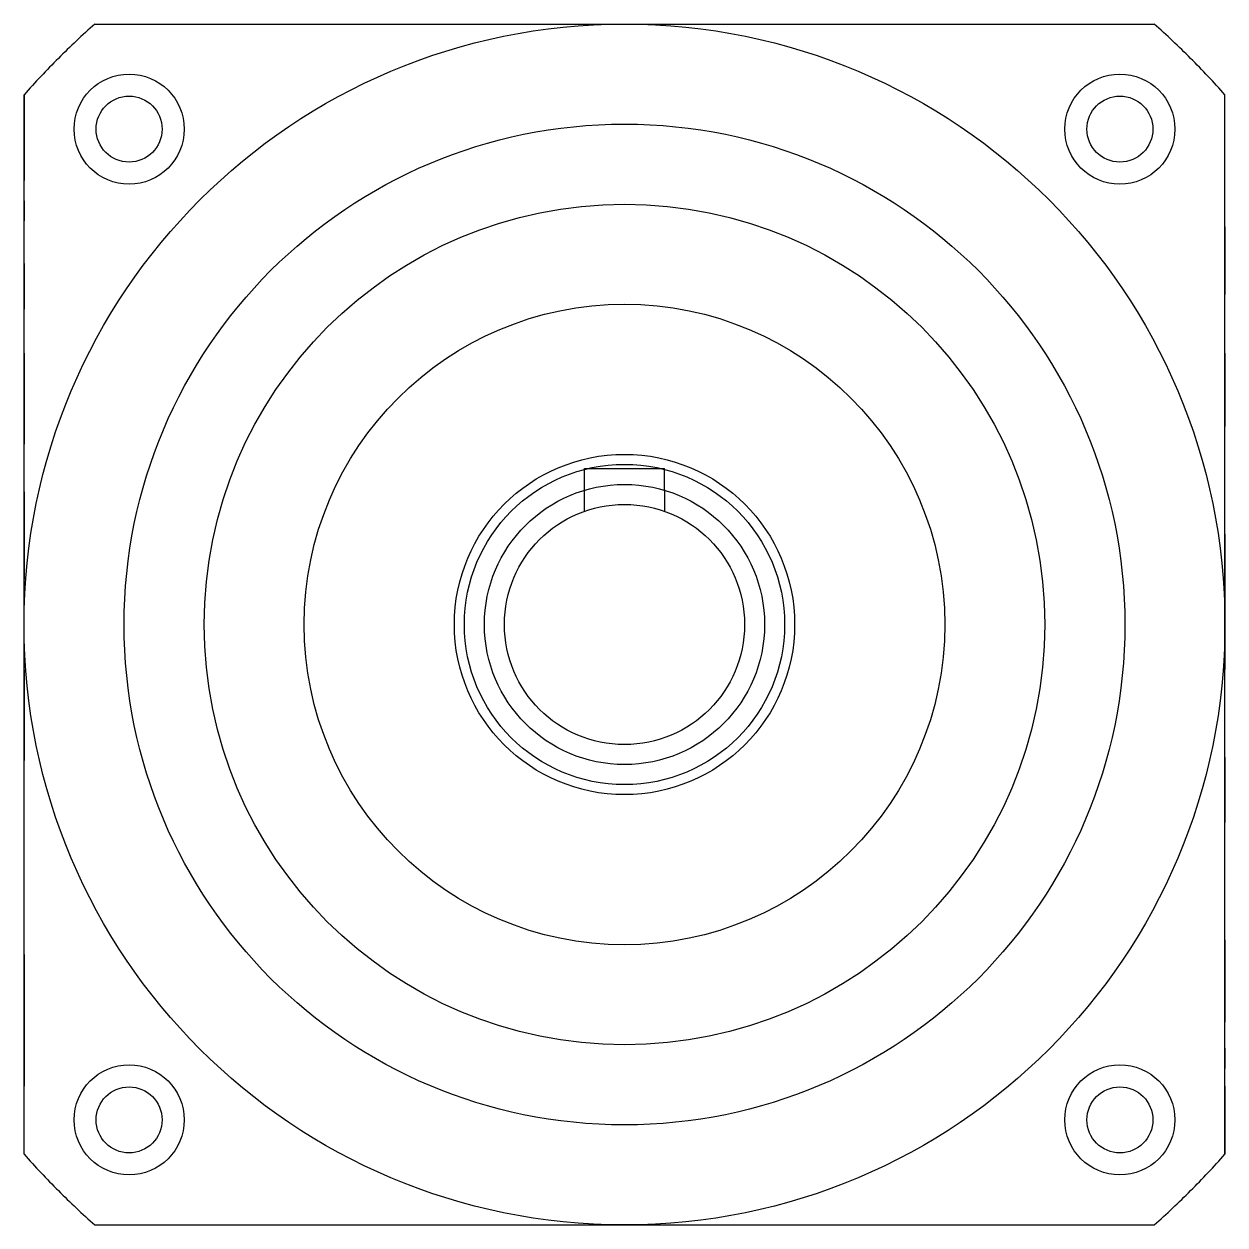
# Model space of a CAD drawing. Header units: millimetres. Extents: x 2 to 216, y 2 to 223.
# Drawn here: x 12 to 72, y 162.9 to 222.9 of the extents above; entities that cross this region are included whole.
import ezdxf

# ---------------------------------------------------------------- set-up
doc = ezdxf.new("R2010")
doc.units = ezdxf.units.MM
doc.layers.add('可见轮廓', color=7, linetype='Continuous')
doc.layers.add('隐藏线', color=5, linetype='Continuous')

msp = doc.modelspace()

# ---------------------------------------------------------------- linework, layer by layer
at = {"layer": '可见轮廓', "linetype": 'CONTINUOUS'}
for p, q in [((15.542, 222.9), (42, 222.9)), ((15.542, 222.9), (18.938, 222.9)), ((18.938, 222.9), (22.139, 222.9)), ((22.139, 222.9), (25.514, 222.9)), ((25.514, 222.9), (28.745, 222.9)), ((28.745, 222.9), (32.11, 222.9)), ((32.11, 222.9), (35.365, 222.9)), ((35.365, 222.9), (38.703, 222.9)), ((38.703, 222.9), (42, 222.9)), ((42, 222.9), (68.458, 222.9)), ((42, 222.9), (45.298, 222.9)), ((45.298, 222.9), (48.635, 222.9)), ((48.635, 222.9), (51.892, 222.9)), ((51.892, 222.9), (55.255, 222.9)), ((55.255, 222.9), (58.488, 222.9)), ((58.488, 222.9), (61.861, 222.9)), ((61.861, 222.9), (65.063, 222.9)), ((65.063, 222.9), (68.458, 222.9)), ((12, 192.9), (12, 219.358)), ((12, 219.358), (12, 215.963)), ((72, 192.9), (72, 219.358)), ((72, 215.962), (72, 219.358)), ((12, 212.761), (12, 215.963)), ((72, 212.761), (72, 215.962)), ((12, 209.388), (12, 212.761)), ((72, 212.761), (72, 209.386)), ((12, 206.155), (12, 209.388)), ((72, 206.155), (72, 209.386)), ((12, 202.792), (12, 206.155)), ((72, 206.155), (72, 202.79)), ((12, 199.535), (12, 202.792)), ((72, 199.535), (72, 202.79)), ((12, 199.535), (12, 196.198)), ((72, 196.197), (72, 199.535)), ((12, 192.9), (12, 196.198)), ((72, 196.197), (72, 192.9)), ((12, 166.442), (12, 192.9)), ((12, 189.603), (12, 192.9)), ((72, 166.442), (72, 192.9)), ((72, 189.602), (72, 192.9)), ((12, 189.603), (12, 186.265)), ((72, 186.265), (72, 189.602)), ((12, 183.01), (12, 186.265)), ((72, 186.265), (72, 183.008)), ((12, 179.645), (12, 183.01)), ((72, 179.645), (72, 183.008)), ((12, 176.414), (12, 179.645)), ((72, 176.412), (72, 179.645)), ((12, 176.414), (12, 173.039)), ((72, 176.412), (72, 173.039)), ((12, 173.039), (12, 169.838)), ((72, 169.837), (72, 173.039)), ((12, 166.442), (12, 169.838)), ((72, 169.837), (72, 166.442)), ((15.542, 162.9), (42, 162.9)), ((15.542, 162.9), (18.937, 162.9)), ((18.937, 162.9), (22.139, 162.9)), ((22.139, 162.9), (25.512, 162.9)), ((25.512, 162.9), (28.745, 162.9)), ((28.745, 162.9), (32.108, 162.9)), ((32.108, 162.9), (35.365, 162.9)), ((35.365, 162.9), (38.702, 162.9)), ((38.702, 162.9), (42, 162.9)), ((42, 162.9), (68.458, 162.9)), ((42, 162.9), (45.297, 162.9)), ((45.297, 162.9), (48.635, 162.9)), ((48.635, 162.9), (51.89, 162.9)), ((51.89, 162.9), (55.255, 162.9)), ((55.255, 162.9), (58.486, 162.9)), ((58.486, 162.9), (61.861, 162.9)), ((61.861, 162.9), (65.062, 162.9)), ((65.062, 162.9), (68.458, 162.9))]:
    msp.add_line(p, q, dxfattribs=at)
for centre, radius in [((17.25, 217.65), 1.65), ((66.75, 217.65), 1.65), ((42, 192.9), 25), ((42, 192.9), 21), ((42, 192.9), 16), ((42, 192.9), 7), ((17.25, 168.15), 1.65), ((66.75, 168.15), 1.65)]:
    msp.add_circle(centre, radius, dxfattribs=at)
for start, end in [(131.40962, 135), (45, 48.59038), (135, 138.59038), (41.40962, 45), (-138.59038, -135), (-45, -41.40962), (-135, -131.40962), (-48.59038, -45)]:
    msp.add_arc((42, 192.9), 40, start, end, dxfattribs=at)
at = {"layer": '隐藏线'}
for p, q in [((15.542, 222.9), (16.641, 222.9)), ((15.542, 222.9), (42, 222.9)), ((15.542, 222.9), (27, 222.9)), ((16.641, 222.9), (17.719, 222.9)), ((17.719, 222.9), (18.778, 222.9)), ((18.778, 222.9), (19.818, 222.9)), ((19.818, 222.9), (20.838, 222.9)), ((20.838, 222.9), (21.838, 222.9)), ((21.838, 222.9), (22.896, 222.9)), ((22.896, 222.9), (23.972, 222.9)), ((23.972, 222.9), (26.239, 222.9)), ((26.239, 222.9), (28.44, 222.9)), ((27, 222.9), (42, 222.9)), ((28.44, 222.9), (30.731, 222.9)), ((30.731, 222.9), (32.996, 222.9)), ((32.996, 222.9), (35.21, 222.9)), ((35.21, 222.9), (37.487, 222.9)), ((37.487, 222.9), (39.753, 222.9)), ((39.753, 222.9), (42, 222.9)), ((42, 222.9), (44.247, 222.9)), ((42, 222.9), (68.458, 222.9)), ((42, 222.9), (57, 222.9)), ((44.247, 222.9), (46.513, 222.9)), ((46.513, 222.9), (48.79, 222.9)), ((48.79, 222.9), (51.005, 222.9)), ((51.005, 222.9), (53.27, 222.9)), ((53.27, 222.9), (55.56, 222.9)), ((55.56, 222.9), (57.761, 222.9)), ((57, 222.9), (68.458, 222.9)), ((57.761, 222.9), (60.028, 222.9)), ((60.028, 222.9), (61.103, 222.9)), ((61.103, 222.9), (62.161, 222.9)), ((62.161, 222.9), (63.162, 222.9)), ((63.162, 222.9), (64.182, 222.9)), ((64.182, 222.9), (65.222, 222.9)), ((65.222, 222.9), (66.281, 222.9)), ((66.281, 222.9), (67.36, 222.9)), ((67.36, 222.9), (68.458, 222.9)), ((12, 219.358), (12, 218.26)), ((12, 192.9), (12, 219.358)), ((12, 207.9), (12, 219.358)), ((72, 218.259), (72, 219.358)), ((72, 192.9), (72, 219.358)), ((72, 207.9), (72, 219.358)), ((12, 218.26), (12, 217.181)), ((72, 217.181), (72, 218.259)), ((12, 217.181), (12, 216.122)), ((72, 216.122), (72, 217.181)), ((12, 216.122), (12, 215.082)), ((72, 215.082), (72, 216.122)), ((12, 214.062), (12, 215.082)), ((72, 214.062), (72, 215.082)), ((12, 214.062), (12, 213.061)), ((72, 213.062), (72, 214.062)), ((12, 212.003), (12, 213.061)), ((72, 212.004), (72, 213.062)), ((12, 210.928), (12, 212.003)), ((72, 212.004), (72, 210.928)), ((12, 210.928), (12, 208.661)), ((72, 208.661), (72, 210.928)), ((12, 206.46), (12, 208.661)), ((72, 206.46), (72, 208.661)), ((12, 192.9), (12, 207.9)), ((72, 192.9), (72, 207.9)), ((12, 206.46), (12, 204.17)), ((72, 206.46), (72, 204.169)), ((12, 204.17), (12, 201.905)), ((72, 201.904), (72, 204.169)), ((12, 199.69), (12, 201.905)), ((72, 199.69), (72, 201.904)), ((40, 200.7), (42, 200.7)), ((40, 199.628), (40, 200.7)), ((42, 200.7), (44, 200.7)), ((44, 199.628), (44, 200.7)), ((12, 197.413), (12, 199.69)), ((40, 198.557), (40, 199.628)), ((44, 199.628), (44, 198.557)), ((72, 197.413), (72, 199.69)), ((12, 197.413), (12, 195.147)), ((72, 197.413), (72, 195.147)), ((12, 192.9), (12, 195.147)), ((72, 192.9), (72, 195.147)), ((12, 190.653), (12, 192.9)), ((12, 166.442), (12, 192.9)), ((12, 177.9), (12, 192.9)), ((72, 192.9), (72, 190.653)), ((72, 166.442), (72, 192.9)), ((72, 177.9), (72, 192.9)), ((12, 190.653), (12, 188.387)), ((72, 188.387), (72, 190.653)), ((12, 188.387), (12, 186.11)), ((72, 186.11), (72, 188.387)), ((12, 183.896), (12, 186.11)), ((72, 186.11), (72, 183.895)), ((12, 181.631), (12, 183.896)), ((72, 181.63), (72, 183.895)), ((12, 179.34), (12, 181.631)), ((72, 179.34), (72, 181.63)), ((12, 177.139), (12, 179.34)), ((72, 177.139), (72, 179.34)), ((12, 166.442), (12, 177.9)), ((72, 166.442), (72, 177.9)), ((12, 174.872), (12, 177.139)), ((72, 177.139), (72, 174.872)), ((12, 174.872), (12, 173.796)), ((72, 174.872), (72, 173.797)), ((12, 173.796), (12, 172.738)), ((72, 172.739), (72, 173.797)), ((12, 172.738), (12, 171.738)), ((72, 171.738), (72, 172.739)), ((12, 170.718), (12, 171.738)), ((72, 171.738), (72, 170.718)), ((12, 169.678), (12, 170.718)), ((72, 169.678), (72, 170.718)), ((12, 168.619), (12, 169.678)), ((72, 169.678), (72, 168.619)), ((12, 167.541), (12, 168.619)), ((72, 167.54), (72, 168.619)), ((12, 166.442), (12, 167.541)), ((72, 166.442), (72, 167.54)), ((15.542, 162.9), (16.64, 162.9)), ((15.542, 162.9), (42, 162.9)), ((15.542, 162.9), (27, 162.9)), ((16.64, 162.9), (17.719, 162.9)), ((17.719, 162.9), (18.778, 162.9)), ((18.778, 162.9), (19.818, 162.9)), ((19.818, 162.9), (20.838, 162.9)), ((20.838, 162.9), (21.839, 162.9)), ((21.839, 162.9), (22.897, 162.9)), ((22.897, 162.9), (23.972, 162.9)), ((23.972, 162.9), (26.239, 162.9)), ((26.239, 162.9), (28.44, 162.9)), ((27, 162.9), (42, 162.9)), ((28.44, 162.9), (30.73, 162.9)), ((30.73, 162.9), (32.995, 162.9)), ((32.995, 162.9), (35.21, 162.9)), ((35.21, 162.9), (37.487, 162.9)), ((37.487, 162.9), (39.753, 162.9)), ((39.753, 162.9), (42, 162.9)), ((42, 162.9), (44.247, 162.9)), ((42, 162.9), (68.458, 162.9)), ((42, 162.9), (57, 162.9)), ((44.247, 162.9), (46.513, 162.9)), ((46.513, 162.9), (48.79, 162.9)), ((48.79, 162.9), (51.004, 162.9)), ((51.004, 162.9), (53.269, 162.9)), ((53.269, 162.9), (55.56, 162.9)), ((55.56, 162.9), (57.761, 162.9)), ((57, 162.9), (68.458, 162.9)), ((57.761, 162.9), (60.028, 162.9)), ((60.028, 162.9), (61.104, 162.9)), ((61.104, 162.9), (62.162, 162.9)), ((62.162, 162.9), (63.162, 162.9)), ((63.162, 162.9), (64.182, 162.9)), ((64.182, 162.9), (65.222, 162.9)), ((65.222, 162.9), (66.281, 162.9)), ((66.281, 162.9), (67.359, 162.9)), ((67.359, 162.9), (68.458, 162.9))]:
    msp.add_line(p, q, dxfattribs=at)
for centre, radius in [((42, 192.9), 30), ((17.25, 217.65), 2.75), ((66.75, 217.65), 2.75), ((17.25, 217.65), 1.65), ((66.75, 217.65), 1.65), ((42, 192.9), 25), ((42, 192.9), 21), ((42, 192.9), 16), ((42, 192.9), 8.5), ((42, 192.9), 8), ((42, 192.9), 7), ((42, 192.9), 6), ((17.25, 168.15), 2.75), ((66.75, 168.15), 2.75), ((17.25, 168.15), 1.65), ((66.75, 168.15), 1.65)]:
    msp.add_circle(centre, radius, dxfattribs=at)
for start, end in [(131.40962, 135), (131.40962, 135), (131.40962, 135), (45, 48.59038), (45, 48.59038), (45, 48.59038), (135, 138.59038), (135, 138.59038), (135, 138.59038), (41.40962, 45), (41.40962, 45), (41.40962, 45), (-138.59038, -135), (-138.59038, -135), (-138.59038, -135), (-45, -41.40962), (-45, -41.40962), (-45, -41.40962), (-135, -131.40962), (-135, -131.40962), (-135, -131.40962), (-48.59038, -45), (-48.59038, -45), (-48.59038, -45)]:
    msp.add_arc((42, 192.9), 40, start, end, dxfattribs=at)

doc.saveas('drawing.dxf')
